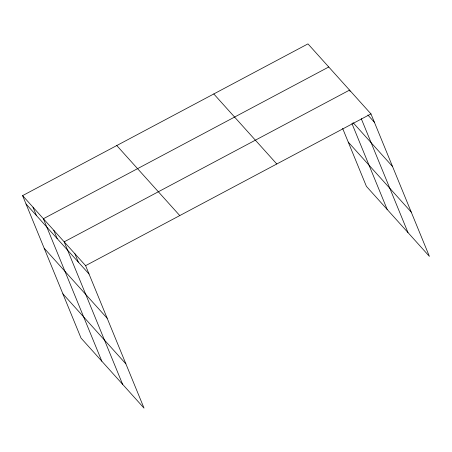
<?xml version="1.0" encoding="UTF-8"?>
<svg xmlns="http://www.w3.org/2000/svg" width="452" height="452" viewBox="0 0 452 452"><rect width="100%" height="100%" fill="white"/><g stroke="black" fill="none" stroke-linecap="round" stroke-linejoin="round"><path stroke-width="0.68" d="M22.6 195.62L85.603 265.657L144.035 408.122L81.032 338.09L22.6 195.62L307.965 43.878L370.968 113.91L429.4 256.38L366.397 186.343L342.633 128.408M328.757 66.986L43.392 218.734L101.824 361.199M85.603 265.657L370.968 113.91M367.871 115.011L374.392 122.255M353.046 122.611L392.545 166.517M348.243 142.086L411.247 212.118M213.796 93.954L276.799 163.986M116.769 145.544L179.772 215.581M26.024 203.971L89.027 274.002M44.177 248.227L107.18 318.264M62.879 293.828L125.882 363.866M350.074 91.383L349.549 90.101L64.184 241.843L122.611 384.313M361.244 118.622L407.981 232.565M351.933 123.503L387.189 209.457M74.891 253.747L78.315 262.098M53.788 230.288L57.212 238.633M32.996 207.174L36.42 215.525"/></g></svg>
